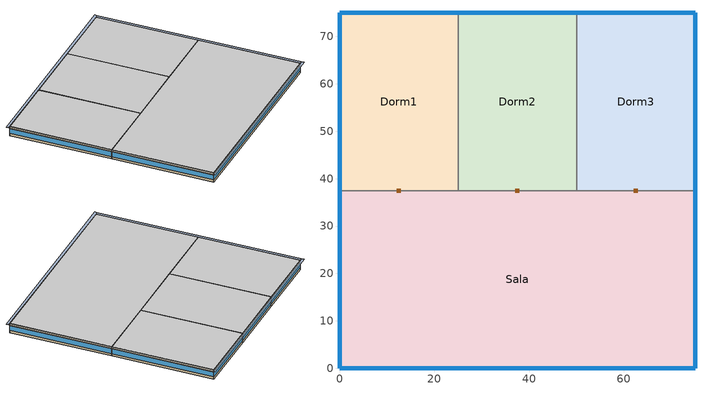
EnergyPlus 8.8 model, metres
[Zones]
Dorm1
 floor adiabatic (Interior Floor): 25,75 25,37.5 0,37.5 0,75 z15
 wall outside (Parede22): 25,75 0,75 0,37.5 z15:18.75
 wall to Sala (Parede Interna): 0,37.5 25,37.5 z15:18.75
 wall to Dorm2 (Parede Interna): 25,37.5 25,75 z15:18.75
 window (Vid1): 25,75 0,75 / 0,75 0,37.5 z15.94:17.81
 door inside (Porta): 12.1,37.5 12.9,37.5 z15:17.1
 ceiling adiabatic (InteriorCeiling): 0,75 0,37.5 25,37.5 25,75 z18.75
Dorm2
 floor adiabatic (Interior Floor): 50,75 50,37.5 25,37.5 25,75 z15
 wall outside (Parede22): 50,75 25,75 z15:18.75
 wall to Sala (Parede Interna): 25,37.5 50,37.5 z15:18.75
 wall to Dorm3 (Parede Interna): 50,37.5 50,75 z15:18.75
 window (Vid1): 50,75 25,75 z15.94:17.81
 door inside (Porta): 37.1,37.5 37.9,37.5 z15:17.1
 ceiling adiabatic (InteriorCeiling): 25,75 25,37.5 50,37.5 50,75 z18.75
Dorm3
 floor adiabatic (Interior Floor): 75,75 75,37.5 50,37.5 50,75 z15
 wall outside (Parede22): 75,37.5 75,75 50,75 z15:18.75
 wall to Sala (Parede Interna): 50,37.5 75,37.5 z15:18.75
 window (Vid1): 75,37.5 75,75 / 75,75 50,75 z15.94:17.81
 door inside (Porta): 62.1,37.5 62.9,37.5 z15:17.1
 ceiling adiabatic (InteriorCeiling): 50,75 50,37.5 75,37.5 75,75 z18.75
Sala
 floor adiabatic (Interior Floor): 75,37.5 75,0 0,0 0,37.5 z15
 wall outside (Parede22): 0,37.5 0,0 75,0 75,37.5 z15:18.75
 window (Vid1): 0,37.5 0,0 / 0,0 75,0 / 75,0 75,37.5 z15.94:17.81
 ceiling adiabatic (InteriorCeiling): 0,37.5 0,0 75,0 75,37.5 z18.75
shading: 76,0 76,75 75,75 75,0 z18.75; 0,75 0,0 -1,0 -1,75 z18.75; 76,76 76,75 -1,75 -1,76 z18.75; 76,0 76,-1 -1,-1 -1,0 z18.75
[Building]
caso_0005.idf: North Axis {deg}=0; Terrain=City; Loads Convergence Tolerance Value=0.5; Temperature Convergence Tolerance Value {deltaC}=0.5; Solar Distribution=FullInteriorAndExterior
[SizingPeriod:WeatherFileDays]
ano: Begin Month=1; Begin Day of Month=1; End Month=12; End Day of Month=31; Day of Week for Start Day=Monday; Use Weather File Daylight Saving Period=No; Use Weather File Rain and Snow Indicators=No
[Site:GroundTemperature:BuildingSurface]
20, 20, 20, 20, 20, 20, 20, 20, 20, 20, 20, 20
[Site:GroundReflectance]
0.2, 0.2, 0.2, 0.2, 0.2, 0.2, 0.2, 0.2, 0.2, 0.2, 0.2, 0.2
[Material] Roughness=Rough; Thermal Absorptance=0.9
Name | Thickness {m} | Conductivity {W/m-K} | Density {kg/m3} | Specific Heat {J/kg-K} | Solar Absorptance | Visible Absorptance
RevestExt | 0.025 | 1.15 | 2000 | 1000 | 0.5 | 0.5
RevestInt | 0.025 | 1.15 | 2000 | 1000 | 0.4 | 0.4
Tij8Furos2.24 | 0.033 | 0.9 | 1103 | 920 | 0.7 | 0.7
ConcCob10cm | 0.1 | 1.75 | 2500 | 1000 | 0.5 | 0.5
PortaMadInt3cm | 0.03 | 0.15 | 650 | 2300 | 0.4 | 0.4
[Material:AirGap]
CamaraFluxoHoriz0.16: Thermal Resistance {m2-K/W}=0.16
[WindowMaterial:Glazing]
VidroSHGC38: Optical Data Type=SpectralAverage; Thickness {m}=0.006; Solar Transmittance at Normal Incidence=0.32; Front Side Solar Reflectance at Normal Incidence=0.48; Back Side Solar Reflectance at Normal Incidence=0.51; Visible Transmittance at Normal Incidence=0.37; Front Side Visible Reflectance at Normal Incidence=0.35; Back Side Visible Reflectance at Normal Incidence=0.34; Infrared Transmittance at Normal Incidence=0; Front Side Infrared Hemispherical Emissivity=0.84; Back Side Infrared Hemispherical Emissivity=0.84; Conductivity {W/m-K}=0.9
[WindowMaterial:Blind]
Veneziana PVC: Slat Orientation=Horizontal; Slat Width {m}=0.06; Slat Separation {m}=0.062; Slat Thickness {m}=0.01; Slat Angle {deg}=0; Slat Conductivity {W/m-K}=0.21; Slat Beam Solar Transmittance=0; Front Side Slat Beam Solar Reflectance=0.8; Back Side Slat Beam Solar Reflectance=0.8; Slat Diffuse Solar Transmittance=0; Front Side Slat Diffuse Solar Reflectance=0.8; Back Side Slat Diffuse Solar Reflectance=0.8; Slat Beam Visible Transmittance=0; Front Side Slat Beam Visible Reflectance=0.8; Back Side Slat Beam Visible Reflectance=0.8; Slat Diffuse Visible Transmittance=0; Front Side Slat Diffuse Visible Reflectance=0.8; Back Side Slat Diffuse Visible Reflectance=0.8; Slat Infrared Hemispherical Transmittance=0; Front Side Slat Infrared Hemispherical Emissivity=0.9; Back Side Slat Infrared Hemispherical Emissivity=0.9; Blind to Glass Distance {m}=0.05; Blind Top Opening Multiplier=0; Blind Bottom Opening Multiplier=0; Blind Left Side Opening Multiplier=0; Blind Right Side Opening Multiplier=0; Maximum Slat Angle {deg}=180
[Construction]
Parede Interna: RevestInt, Tij8Furos2.24, CamaraFluxoHoriz0.16, Tij8Furos2.24, RevestInt
InteriorCeiling; Interior Floor: ConcCob10cm
Porta: PortaMadInt3cm
Vid1: VidroSHGC38
Parede22: RevestExt, Tij8Furos2.24, CamaraFluxoHoriz0.16, Tij8Furos2.24, RevestInt
[WindowProperty:ShadingControl] Shading Type=ExteriorBlind; Shading Control Type=AlwaysOff; Setpoint {W/m2, W or deg C}=24; Shading Control Is Scheduled=Yes; Glare Control Is Active=No; Shading Device Material=Veneziana PVC; Type of Slat Angle Control for Blinds=FixedSlatAngle
Name | Schedule
Veneziana_D1 | Veneziana_Dorm1
Veneziana_D2 | Veneziana_Dorm2
Veneziana_D3 | Veneziana_Dorm3
Veneziana_Sala | Veneziana_Sala
[Zone]
Dorm1; Dorm2; Dorm3: 37.5, 15, 1
Sala: 0, 15, 1
[People] Number of People Calculation Method=People; Fraction Radiant=0.5
Name | Zone or ZoneList | Number of People Schedule | Number of People | Activity Level Schedule
Dormitorio1 | Dorm1 | OcupDorm | 2 | AtivDorm
Dormitorio2 | Dorm2 | OcupDorm | 2 | AtivDorm
Dormitorio3 | Dorm3 | OcupDorm | 2 | AtivDorm
Sala | Sala | OcupSala | 4 | AtivSala
[Lights]
Sala: Zone or ZoneList=Sala; Schedule=IlumSala; Design Level Calculation Method=Watts/Area; Watts per Zone Floor Area {W/m2}=5; Return Air Fraction=0; Fraction Radiant=0.42; Fraction Visible=0.18; Fraction Replaceable=0
[ElectricEquipment]
Sala: Zone or ZoneList=Sala; Schedule=EquipSala; Design Level Calculation Method=EquipmentLevel; Design Level {W}=120; Fraction Latent=0; Fraction Radiant=0.5; Fraction Lost=0
[HVACTemplate:Thermostat]
Termostato: Constant Heating Setpoint {C}=18; Constant Cooling Setpoint {C}=23
[HVACTemplate:Zone:IdealLoadsAirSystem] Template Thermostat=Termostato; Maximum Heating Supply Air Temperature {C}=50; Minimum Cooling Supply Air Temperature {C}=13; Maximum Heating Supply Air Humidity Ratio {kgWater/kgDryAir}=0.0156; Minimum Cooling Supply Air Humidity Ratio {kgWater/kgDryAir}=0.0077; Heating Limit=NoLimit; Cooling Limit=NoLimit; Dehumidification Control Type=ConstantSensibleHeatRatio; Cooling Sensible Heat Ratio=0.7; Dehumidification Setpoint {percent}=60; Humidification Control Type=None; Humidification Setpoint {percent}=30; Outdoor Air Method=None; Outdoor Air Flow Rate per Person {m3/s}=0.0075; Demand Controlled Ventilation Type=None; Outdoor Air Economizer Type=NoEconomizer; Heat Recovery Type=None; Sensible Heat Recovery Effectiveness=0.7; Latent Heat Recovery Effectiveness=0.65
Name | System Availability Schedule
Dorm1 | HVAC_Dorm1
Dorm2 | HVAC_Dorm2
Dorm3 | HVAC_Dorm3
Sala | HVAC_Sala
[EnergyManagementSystem:Sensor]
Name | Output:Variable or Output:Meter Index Key | Output:Variable or Output:Meter
Temp_Dorm1 | Dorm1 | Zone Operative Temperature
Temp_Dorm2 | Dorm2 | Zone Operative Temperature
Temp_Dorm3 | Dorm3 | Zone Operative Temperature
Temp_Sala | Sala | Zone Operative Temperature
Ocup_Dorm1 | Dormitorio1 | People Occupant Count
Ocup_Dorm2 | Dormitorio2 | People Occupant Count
Ocup_Dorm3 | Dormitorio3 | People Occupant Count
Ocup_Sala | Sala | People Occupant Count
Temp_Ext | Environment | Site Outdoor Air Drybulb Temperature
Tar_D1 | Dorm1 | Zone Mean Air Temperature
Tar_D2 | Dorm2 | Zone Mean Air Temperature
Tar_D3 | Dorm3 | Zone Mean Air Temperature
Sensor_HVACD1 | HVAC_Dorm1 | Schedule Value
Sensor_HVACD2 | HVAC_Dorm2 | Schedule Value
Sensor_HVACD3 | HVAC_Dorm3 | Schedule Value
Sensor_HVACSALA | HVAC_Sala | Schedule Value
[EnergyManagementSystem:Actuator] Actuated Component Type=Schedule:Constant; Actuated Component Control Type=Schedule Value
Name | Actuated Component Unique
Controle_HVAC_Dorm1 | HVAC_Dorm1
Controle_VN_Dorm1 | VN_Dorm1
Controle_HVAC_Dorm2 | HVAC_Dorm2
Controle_VN_Dorm2 | VN_Dorm2
Controle_HVAC_Dorm3 | HVAC_Dorm3
Controle_VN_Dorm3 | VN_Dorm3
Controle_HVAC_Sala | HVAC_Sala
Controle_VN_Sala | VN_Sala
Controle_Veneziana_Dorm1 | Veneziana_Dorm1
Controle_Veneziana_Dorm2 | Veneziana_Dorm2
Controle_Veneziana_Dorm3 | Veneziana_Dorm3
Controle_Veneziana_Sala | Veneziana_Sala
[EnergyManagementSystem:ProgramCallingManager]
Meu Controle HVAC: BeginTimestepBeforePredictor; CompDorm1Ativo; CompDorm2Ativo; CompDorm3Ativo; CompSalaAtivo
[EnergyManagementSystem:Program]
CompDorm1Ativo: SET Temp_Conf = ((Temp_Dorm1 >= 26) || (Temp_Dorm1 <= 16)); IF (Ocup_Dorm1 > 0) && (Temp_Conf == 1); Set Controle_HVAC_Dorm1 = 1; Set Controle_VN_Dorm1 = 0; Set Controle_Veneziana_Dorm1 = 1; ELSEIF ((Ocup_Dorm1 > 0) && (Sensor_HVACD1 > 0)); Set Controle_HVAC_Dorm1 = 1; Set Controle_VN_Dorm1 = 0; Set Controle_Veneziana_Dorm1 = 1; ELSEIF ((Ocup_Sala > 0) || (Ocup_Dorm1 > 0)); Set Controle_HVAC_Dorm1 = 0; IF ((Temp_Ext<Tar_D1) && (Temp_Ext>19)); Set Controle_VN_Dorm1 = 1; Set Controle_Veneziana_Dorm1 = 0; ELSEIF ((Temp_Ext>Tar_D1) && (Temp_Ext>19)); Set Controle_VN_Dorm1 = 0; Set Controle_Veneziana_Dorm1 = 1; ELSEIF (Temp_Ext<19); Set Controle_VN_Dorm1 = 0; Set Controle_Veneziana_Dorm1 = 1; ENDIF; ELSEIF (Ocup_Dorm1 == 0) && (Ocup_Sala == 0); Set Controle_HVAC_Dorm1 = 0; Set Controle_VN_Dorm1 = 0; Set Controle_Veneziana_Dorm1 = 1; ENDIF
CompDorm2Ativo: SET Temp_Conf = ((Temp_Dorm2 >= 26) || (Temp_Dorm2 <= 16)); IF (Ocup_Dorm2 > 0) && (Temp_Conf == 1); Set Controle_HVAC_Dorm2 = 1; Set Controle_VN_Dorm2 = 0; Set Controle_Veneziana_Dorm2 = 1; ELSEIF ((Ocup_Dorm2 > 0) && (Sensor_HVACD2 > 0)); Set Controle_HVAC_Dorm2 = 1; Set Controle_VN_Dorm2 = 0; Set Controle_Veneziana_Dorm2 = 1; ELSEIF ((Ocup_Sala > 0) || (Ocup_Dorm2 > 0)); Set Controle_HVAC_Dorm2 = 0; IF ((Temp_Ext<Tar_D2) && (Temp_Ext>19)); Set Controle_VN_Dorm2 = 1; Set Controle_Veneziana_Dorm2 = 0; ELSEIF ((Temp_Ext>Tar_D2) && (Temp_Ext>19)); Set Controle_VN_Dorm2 = 0; Set Controle_Veneziana_Dorm2 = 1; ELSEIF (Temp_Ext<19); Set Controle_VN_Dorm2 = 0; Set Controle_Veneziana_Dorm2 = 1; ENDIF; ELSEIF (Ocup_Dorm2 == 0) && (Ocup_Sala == 0); Set Controle_HVAC_Dorm2 = 0; Set Controle_VN_Dorm2 = 0; Set Controle_Veneziana_Dorm2 = 1; ENDIF
CompDorm3Ativo: SET Temp_Conf = ((Temp_Dorm3 >= 26) || (Temp_Dorm3 <= 16)); IF (Ocup_Dorm3 > 0) && (Temp_Conf == 1); Set Controle_HVAC_Dorm3 = 1; Set Controle_VN_Dorm3 = 0; Set Controle_Veneziana_Dorm3 = 1; ELSEIF ((Ocup_Dorm3 > 0) && (Sensor_HVACD3 > 0)); Set Controle_HVAC_Dorm3 = 1; Set Controle_VN_Dorm3 = 0; Set Controle_Veneziana_Dorm3 = 1; ELSEIF ((Ocup_Sala > 0) || (Ocup_Dorm3 > 0)); Set Controle_HVAC_Dorm3 = 0; IF ((Temp_Ext<Tar_D3) && (Temp_Ext>19)); Set Controle_VN_Dorm3 = 1; Set Controle_Veneziana_Dorm3 = 0; ELSEIF ((Temp_Ext>Tar_D3) && (Temp_Ext>19)); Set Controle_VN_Dorm3 = 0; Set Controle_Veneziana_Dorm3 = 1; ELSEIF (Temp_Ext<19); Set Controle_VN_Dorm3 = 0; Set Controle_Veneziana_Dorm3 = 1; ENDIF; ELSEIF (Ocup_Dorm3 == 0) && (Ocup_Sala == 0); Set Controle_HVAC_Dorm3 = 0; Set Controle_VN_Dorm3 = 0; Set Controle_Veneziana_Dorm3 = 1; ENDIF
CompSalaAtivo: SET Temp_Conf = ((Temp_Sala >= 26) || (Temp_Sala <= 16)); IF ((Ocup_Sala > 0) && (Temp_Conf == 1)); Set Controle_HVAC_Sala = 1; Set Controle_VN_Sala = 0; Set Controle_Veneziana_Sala = 1; ELSEIF ((Ocup_Sala > 0) && (Sensor_HVACSALA > 0)); Set Controle_HVAC_Sala = 1; Set Controle_VN_Sala = 0; Set Controle_Veneziana_Sala = 1; ELSEIF (Ocup_Sala > 0); IF ((Temp_Ext<Tar_D2) && (Temp_Ext>19)); Set Controle_HVAC_Sala = 0; Set Controle_VN_Sala = 1; Set Controle_Veneziana_Sala = 0; ELSEIF ((Temp_Ext>Tar_D2) && (Temp_Ext>19)); Set Controle_HVAC_Sala = 0; Set Controle_VN_Sala = 0; Set Controle_Veneziana_Sala = 1; ELSEIF (Temp_Ext<19); Set Controle_HVAC_Sala = 0; Set Controle_VN_Sala = 0; Set Controle_Veneziana_Sala = 1; ENDIF; ELSEIF (Ocup_Sala == 0); Set Controle_HVAC_Sala = 0; Set Controle_VN_Sala = 0; Set Controle_Veneziana_Sala = 1; ENDIF
[Schedule:Compact]
OcupSala: Through: 12/31, For: AllDays, Until: 14:00, 0, Until: 18:00, .5, Until: 22:00, 1, Until: 24:00, 0
OcupDorm: Through: 12/31, For: AllDays, Until:  8:00, 1, Until: 22:00, 0, Until: 24:00, 1
IlumSala: Through: 12/31, For: AllDays, Until: 16:00, 0, Until: 22:00, 1, Until: 24:00, 0
AtivSala: Through: 12/31, For:AllDays, Until: 24:00, 108
AtivDorm: Through: 12/31, For:AllDays, Until: 24:00, 81
EquipSala: Through: 12/31, For:AllDays, Until: 14:00, 0, Until: 22:00, 1, Until: 24:00, 0
[Schedule:Constant]
HVAC_Sala; HVAC_Dorm1; HVAC_Dorm2; HVAC_Dorm3; Veneziana_Dorm1; Veneziana_Dorm2; Veneziana_Dorm3; Veneziana_Sala: On_Off, 0
VN_Sala; VN_Dorm1; VN_Dorm2; VN_Dorm3: On_Off, 1
[AirflowNetwork:MultiZone:Component:DetailedOpening] Air Mass Flow Coefficient When Opening is Closed {kg/s-m}=0.001; Air Mass Flow Exponent When Opening is Closed=0.66; Extra Crack Length or Height of Pivoting Axis {m}=0; Number of Sets of Opening Factor Data=2; Opening Factor 1=0; Discharge Coefficient for Opening Factor 1=0.001; Width Factor for Opening Factor 1=0; Height Factor for Opening Factor 1=1; Start Height Factor for Opening Factor 1=0; Opening Factor 2=1; Discharge Coefficient for Opening Factor 2=0.65; Height Factor for Opening Factor 2=1; Start Height Factor for Opening Factor 2=0
Name | Type of Rectangular Large Vertical Opening (LVO) | Width Factor for Opening Factor 2
Porta | NonPivoted | 1
Janela | HorizontallyPivoted | 0.5
[AirflowNetwork:MultiZone:Zone] Ventilation Control Mode=Constant
Name | Venting Availability Schedule
Dorm1 | VN_Dorm1
Dorm2 | VN_Dorm2
Dorm3 | VN_Dorm3
Sala | VN_Sala
[AirflowNetwork:MultiZone:Surface]
Name | Leakage Component | Window/Door Opening Factor, or Crack Factor | Ventilation Control Mode
JanDO; JanDL; JanDN1; JanDN2; JanDN3; JanSO; JanSL; JanSS | Janela | 0.1 | ZoneLevel
PortaD1; PortaD2; PortaD3; PortaS1; PortaS2; PortaS3 | Porta | 1 | novent
[AirflowNetwork:SimulationControl]
VentNat-caso_0005.idf: AirflowNetwork Control=MultizoneWithoutDistribution; Height Selection for Local Wind Pressure Calculation=Highrise; Convergence Acceleration Limit=0; Azimuth Angle of Long Axis of Building {deg}=1
